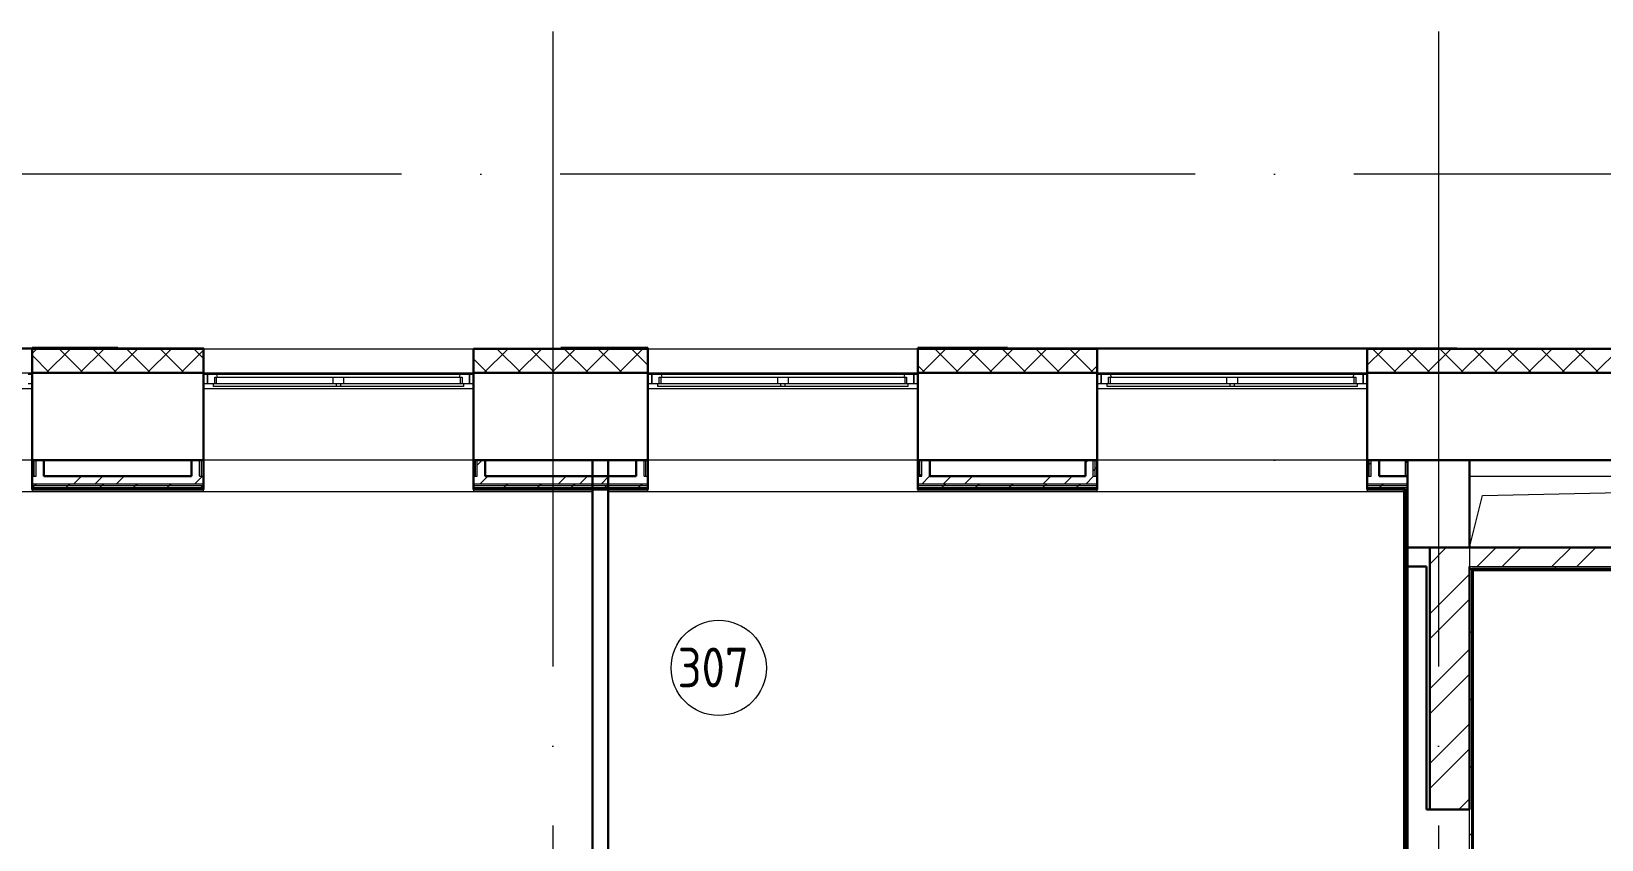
# Model space of a CAD drawing. Header units: millimetres. Extents: x -495897 to 1376592, y -28539 to 470976.
# Drawn here: x 295925 to 305816, y 355046 to 360135 of the extents above; entities that cross this region are included whole.
import ezdxf

# ---------------------------------------------------------------- set-up
doc = ezdxf.new("R2010")
doc.units = ezdxf.units.MM
doc.linetypes.add('ADSK_Линия сетки', pattern=[25, 20, -2.5, 0, -2.5])
for name, color, linetype, lineweight in [('_ Окна', 7, 'Continuous', 9), ('Марки помещений', 252, 'Continuous', 20), ('Ограждение', 252, 'Continuous', 9), ('Окна', 252, 'Continuous', 9), ('Оси', 252, 'Continuous', 9), ('Перекрытие', 252, 'Continuous', 18), ('Стены внутренние', 7, 'Continuous', 18), ('Стены наружные', 7, 'Continuous', 18), ('Стены штриховка', 7, 'Continuous', 9)]:
    doc.layers.add(name, color=color, linetype=linetype, lineweight=lineweight)
doc.styles.add('GOST Common_2', font='', dxfattribs={"width": 0.9, "height": 250})
doc.styles.get('GOST Common_2').set_extended_font_data('GOST type B')

# ---------------------------------------------------------------- blocks, each defined once
blk = doc.blocks.new('3 этаж')
at = {"color": 251, "lineweight": 18, "true_color": 0x636466}
for p, q in [((305740.8, -3063.4), (311745.8, -3063.4)), ((305822.6, -3185.5), (311745.8, -3063.4)), ((305740.8, -3513.4), (305822.6, -3185.5))]:
    blk.add_line(p, q, dxfattribs=at)
at = {"layer": '_ Окна', "color": 251, "true_color": 0x636466}
for p, q in [((296685.8, -2423.4), (296660.8, -2423.4)), ((297790.8, -2423.4), (297765.8, -2423.4)), ((297790.8, -2481.4), (297790.8, -2423.4)), ((299465.8, -2423.4), (299440.8, -2423.4)), ((299440.8, -2423.4), (299440.8, -2481.4)), ((300590.8, -2423.4), (300565.8, -2423.4)), ((300590.8, -2481.4), (300590.8, -2423.4)), ((302265.8, -2423.4), (302240.8, -2423.4)), ((302240.8, -2423.4), (302240.8, -2481.4)), ((303420.8, -2423.4), (303395.8, -2423.4)), ((303420.8, -2481.4), (303420.8, -2423.4)), ((305095.8, -2423.4), (305070.8, -2423.4)), ((305070.8, -2423.4), (305070.8, -2481.4)), ((296660.8, -2481.4), (296685.8, -2481.4)), ((297765.8, -2481.4), (297790.8, -2481.4)), ((299440.8, -2481.4), (299465.8, -2481.4)), ((300565.8, -2481.4), (300590.8, -2481.4)), ((302240.8, -2481.4), (302265.8, -2481.4)), ((303395.8, -2481.4), (303420.8, -2481.4)), ((305070.8, -2481.4), (305095.8, -2481.4))]:
    blk.add_line(p, q, dxfattribs=at)
at = {"layer": '_ Окна', "color": 251, "lineweight": 18, "true_color": 0x636466}
for p, q in [((297850.2, -2423.4), (297790.8, -2423.4)), ((297790.8, -2423.4), (297790.8, -2481.4)), ((297836.8, -2481.4), (297836.8, -2440.4)), ((297836.8, -2440.4), (297848.8, -2440.4)), ((297854.8, -2440.4), (297850.2, -2423.4)), ((299381.3, -2423.4), (299376.8, -2440.4)), ((299440.8, -2423.4), (299381.3, -2423.4)), ((299382.8, -2440.4), (299394.8, -2440.4)), ((299394.8, -2440.4), (299394.8, -2481.4)), ((299440.8, -2481.4), (299440.8, -2423.4)), ((300650.2, -2423.4), (300590.8, -2423.4)), ((300590.8, -2423.4), (300590.8, -2481.4)), ((300636.8, -2481.4), (300636.8, -2440.4)), ((300636.8, -2440.4), (300648.8, -2440.4)), ((300654.8, -2440.4), (300650.2, -2423.4)), ((302181.3, -2423.4), (302176.8, -2440.4)), ((302240.8, -2423.4), (302181.3, -2423.4)), ((302182.8, -2440.4), (302194.8, -2440.4)), ((302194.8, -2440.4), (302194.8, -2481.4)), ((302240.8, -2481.4), (302240.8, -2423.4)), ((303480.2, -2423.4), (303420.8, -2423.4)), ((303420.8, -2423.4), (303420.8, -2481.4)), ((303466.8, -2481.4), (303466.8, -2440.4)), ((303466.8, -2440.4), (303478.8, -2440.4)), ((303484.8, -2440.4), (303480.2, -2423.4)), ((305011.3, -2423.4), (305006.8, -2440.4)), ((305070.8, -2423.4), (305011.3, -2423.4)), ((305012.8, -2440.4), (305024.8, -2440.4)), ((305024.8, -2440.4), (305024.8, -2481.4)), ((305070.8, -2481.4), (305070.8, -2423.4)), ((297790.8, -2481.4), (297828.8, -2481.4)), ((299402.8, -2481.4), (299440.8, -2481.4)), ((300590.8, -2481.4), (300628.8, -2481.4)), ((302202.8, -2481.4), (302240.8, -2481.4)), ((303420.8, -2481.4), (303458.8, -2481.4)), ((305032.8, -2481.4), (305070.8, -2481.4))]:
    blk.add_line(p, q, dxfattribs=at)
at = {"layer": 'Марки помещений', "color": 251, "true_color": 0x636466}
blk.add_circle((301011.4, -4271.5), 300, dxfattribs=at)
at = {"layer": 'Ограждение', "color": 251, "true_color": 0x636466}
for p, q in [((296685.8, -2513.4), (294985.8, -2513.4)), ((299465.8, -2513.4), (297765.8, -2513.4)), ((302265.8, -2513.4), (300565.8, -2513.4)), ((305095.8, -2513.4), (303395.8, -2513.4)), ((296685.8, -2963.4), (294988.2, -2963.4)), ((299465.8, -2963.4), (297765.8, -2963.4)), ((302265.8, -2963.4), (300565.8, -2963.4)), ((305095.8, -2963.4), (303395.8, -2963.4)), ((305335.8, -2963.4), (305335.8, -3063.4)), ((300215.8, -3163.4), (294993.2, -3163.4)), ((296685.8, -3163.4), (294993.2, -3163.4)), ((296685.8, -3148.4), (296685.8, -3163.4)), ((297765.8, -3163.4), (297765.8, -3148.4)), ((299465.8, -3163.4), (297765.8, -3163.4)), ((299465.8, -3148.4), (299465.8, -3163.4)), ((305330.8, -3163.4), (300315.8, -3163.4)), ((300565.8, -3163.4), (300565.8, -3148.4)), ((302265.8, -3163.4), (300565.8, -3163.4)), ((302265.8, -3148.4), (302265.8, -3163.4)), ((303395.8, -3163.4), (303395.8, -3148.4)), ((305095.8, -3163.4), (303395.8, -3163.4)), ((305095.8, -3148.4), (305095.8, -3163.4)), ((305325.8, -3163.4), (305325.8, -9123.4)), ((305765.8, -3658.4), (305760.8, -3653.4)), ((305765.8, -9378.4), (305765.8, -3658.4)), ((305765.8, -3658.4), (311545.8, -3658.4))]:
    blk.add_line(p, q, dxfattribs=at)
at = {"layer": 'Окна', "color": 251, "true_color": 0x636466}
for p, q in [((297848.8, -2440.4), (298580.8, -2440.4)), ((297848.8, -2481.4), (297848.8, -2440.4)), ((299381.3, -2423.4), (297850.2, -2423.4)), ((298580.8, -2440.4), (298650.8, -2440.4)), ((298580.8, -2440.4), (298580.8, -2481.4)), ((298650.8, -2440.4), (299382.8, -2440.4)), ((298650.8, -2481.4), (298650.8, -2440.4)), ((299382.8, -2440.4), (299382.8, -2481.4)), ((300648.8, -2440.4), (301380.8, -2440.4)), ((300648.8, -2481.4), (300648.8, -2440.4)), ((302181.3, -2423.4), (300650.2, -2423.4)), ((301380.8, -2440.4), (301450.8, -2440.4)), ((301380.8, -2440.4), (301380.8, -2481.4)), ((301450.8, -2440.4), (302182.8, -2440.4)), ((301450.8, -2481.4), (301450.8, -2440.4)), ((302182.8, -2440.4), (302182.8, -2481.4)), ((303478.8, -2440.4), (304210.8, -2440.4)), ((303478.8, -2481.4), (303478.8, -2440.4)), ((305011.3, -2423.4), (303480.2, -2423.4)), ((304210.8, -2440.4), (304280.8, -2440.4)), ((304210.8, -2440.4), (304210.8, -2481.4)), ((304280.8, -2440.4), (305012.8, -2440.4)), ((304280.8, -2481.4), (304280.8, -2440.4)), ((305012.8, -2440.4), (305012.8, -2481.4)), ((297828.8, -2481.4), (298600.8, -2481.4)), ((297828.8, -2498.4), (297828.8, -2481.4)), ((298600.8, -2498.4), (297828.8, -2498.4)), ((298600.8, -2481.4), (298630.8, -2481.4)), ((298600.8, -2481.4), (298600.8, -2498.4)), ((298630.8, -2498.4), (298600.8, -2498.4)), ((298630.8, -2481.4), (299402.8, -2481.4)), ((298630.8, -2498.4), (298630.8, -2481.4)), ((299402.8, -2498.4), (298630.8, -2498.4)), ((299402.8, -2481.4), (299402.8, -2498.4)), ((300628.8, -2481.4), (301400.8, -2481.4)), ((300628.8, -2498.4), (300628.8, -2481.4)), ((301400.8, -2498.4), (300628.8, -2498.4)), ((301400.8, -2481.4), (301430.8, -2481.4)), ((301400.8, -2481.4), (301400.8, -2498.4)), ((301430.8, -2498.4), (301400.8, -2498.4)), ((301430.8, -2481.4), (302202.8, -2481.4)), ((301430.8, -2498.4), (301430.8, -2481.4)), ((302202.8, -2498.4), (301430.8, -2498.4)), ((302202.8, -2481.4), (302202.8, -2498.4)), ((303458.8, -2481.4), (304230.8, -2481.4)), ((303458.8, -2498.4), (303458.8, -2481.4)), ((304230.8, -2498.4), (303458.8, -2498.4)), ((304230.8, -2481.4), (304260.8, -2481.4)), ((304230.8, -2481.4), (304230.8, -2498.4)), ((304260.8, -2498.4), (304230.8, -2498.4)), ((304260.8, -2481.4), (305032.8, -2481.4)), ((304260.8, -2498.4), (304260.8, -2481.4)), ((305032.8, -2498.4), (304260.8, -2498.4)), ((305032.8, -2481.4), (305032.8, -2498.4))]:
    blk.add_line(p, q, dxfattribs=at)
at = {"layer": 'Оси', "color": 251, "linetype": 'ADSK_Линия сетки', "ltscale": 200, "true_color": 0x636466}
for p, q in [((299965.8, -263.4), (299965.8, -31389.6)), ((305545.8, -263.4), (305545.8, -31389.6)), ((314013.1, -1163.4), (237073.5, -1163.4)), ((314013.1, -2963.4), (237073.5, -2963.4))]:
    blk.add_line(p, q, dxfattribs=at)
at = {"layer": 'Перекрытие', "color": 251, "true_color": 0x636466}
blk.add_line((305740.8, -3063.4), (311745.8, -3063.4), dxfattribs=at)
at = {"layer": 'Стены внутренние', "color": 251, "true_color": 0x636466}
for p, q in [((294985.8, -2261.4), (296685.8, -2261.4)), ((297765.8, -2261.4), (299465.8, -2261.4)), ((300565.8, -2261.4), (302265.8, -2261.4)), ((303395.8, -2261.4), (305095.8, -2261.4)), ((294985.8, -2413.4), (296685.8, -2413.4)), ((297765.8, -2413.4), (299465.8, -2413.4)), ((300565.8, -2413.4), (302265.8, -2413.4)), ((303395.8, -2413.4), (305095.8, -2413.4)), ((305740.8, -6513.4), (305740.8, -5163.4))]:
    blk.add_line(p, q, dxfattribs=at)
at = {"layer": 'Стены внутренние', "color": 251, "lineweight": 30, "true_color": 0x636466}
for p, q in [((296685.8, -2261.4), (296685.8, -2963.4)), ((297765.8, -2261.4), (297225.8, -2261.4)), ((297765.8, -2963.4), (297765.8, -2261.4)), ((299465.8, -2261.4), (299465.8, -2963.4)), ((300565.8, -2261.4), (299465.8, -2261.4)), ((300565.8, -2963.4), (300565.8, -2261.4)), ((302265.8, -2261.4), (302265.8, -2963.4)), ((303395.8, -2261.4), (302830.8, -2261.4)), ((303395.8, -2963.4), (303395.8, -2261.4)), ((305095.8, -2261.4), (305095.8, -2963.4)), ((312447.8, -2261.4), (305095.8, -2261.4)), ((297765.8, -2413.4), (296685.8, -2413.4)), ((300565.8, -2413.4), (299465.8, -2413.4)), ((303395.8, -2413.4), (302265.8, -2413.4)), ((312295.8, -2413.4), (305095.8, -2413.4)), ((296760.8, -2963.4), (297690.8, -2963.4)), ((299540.8, -2963.4), (300490.8, -2963.4)), ((302340.8, -2963.4), (303320.8, -2963.4)), ((305170.8, -2963.4), (311745.8, -2963.4)), ((305350.8, -2963.4), (305350.8, -3063.4)), ((305740.8, -3513.4), (305740.8, -2963.4)), ((305350.8, -3513.4), (305490.8, -3513.4)), ((305470.8, -3633.4), (305350.8, -3633.4)), ((305470.8, -5163.4), (305470.8, -3633.4)), ((305740.8, -5163.4), (305470.8, -5163.4))]:
    blk.add_line(p, q, dxfattribs=at)
at = {"layer": 'Стены внутренние', "color": 251, "linetype": 'Continuous', "lineweight": 9, "true_color": 0x636466}
for p, q in [((296687.8, -2288.6), (296712.9, -2263.4)), ((296707.1, -2263.4), (296706, -2261.4)), ((296775.1, -2413.4), (296925.1, -2263.4)), ((297008.6, -2413.4), (296858.6, -2263.4)), ((296987.2, -2413.4), (297137.2, -2263.4)), ((297220.7, -2413.4), (297070.7, -2263.4)), ((297176.1, -2262.9), (297175.2, -2261.4)), ((297199.3, -2413.4), (297349.3, -2263.4)), ((297432.9, -2413.4), (297282.9, -2263.4)), ((297411.5, -2413.4), (297561.5, -2263.4)), ((297645, -2413.4), (297495, -2263.4)), ((297623.6, -2413.4), (297763.8, -2273.3)), ((297679.9, -2261.4), (297678.8, -2263.4)), ((297763.8, -2320.1), (297707.1, -2263.4)), ((297763, -2263.4), (297761.8, -2261.4)), ((297765.8, -2268.3), (297763.8, -2264.8)), ((299467.8, -2266.3), (299470.7, -2263.4)), ((299532.8, -2413.4), (299682.8, -2263.4)), ((299766.3, -2413.4), (299616.3, -2263.4)), ((299744.9, -2413.4), (299894.9, -2263.4)), ((299978.4, -2413.4), (299828.4, -2263.4)), ((299957.1, -2413.4), (300107.1, -2263.4)), ((300190.6, -2413.4), (300040.6, -2263.4)), ((300169.2, -2413.4), (300319.2, -2263.4)), ((300402.7, -2413.4), (300252.7, -2263.4)), ((300381.3, -2413.4), (300531.3, -2263.4)), ((300565.8, -2364.4), (300464.8, -2263.4)), ((300495.5, -2261.4), (300494.4, -2263.4)), ((302290.5, -2413.4), (302440.5, -2263.4)), ((302372.6, -2261.4), (302371.5, -2263.4)), ((302524, -2413.4), (302374, -2263.4)), ((302455.7, -2263.4), (302454.5, -2261.4)), ((302502.6, -2413.4), (302652.6, -2263.4)), ((302736.2, -2413.4), (302586.2, -2263.4)), ((302714.8, -2413.4), (302864.8, -2263.4)), ((302948.3, -2413.4), (302798.3, -2263.4)), ((302926.9, -2413.4), (303076.9, -2263.4)), ((303160.4, -2413.4), (303010.4, -2263.4)), ((303042.3, -2263.4), (303041.1, -2261.4)), ((303139, -2413.4), (303289, -2263.4)), ((303372.6, -2413.4), (303222.6, -2263.4)), ((305095.8, -2365.9), (305198.2, -2263.4)), ((305281.7, -2413.4), (305131.7, -2263.4)), ((305188.2, -2261.4), (305187.1, -2263.4)), ((305260.4, -2413.4), (305410.4, -2263.4)), ((305493.9, -2413.4), (305343.9, -2263.4)), ((305422.9, -2261.4), (305421.7, -2263.4)), ((305472.5, -2413.4), (305622.5, -2263.4)), ((305706, -2413.4), (305556, -2263.4)), ((305684.6, -2413.4), (305834.6, -2263.4)), ((305918.1, -2413.4), (305768.1, -2263.4)), ((305857.9, -2263.4), (305856.7, -2261.4)), ((305896.8, -2413.4), (306046.8, -2263.4)), ((306130.3, -2413.4), (305980.3, -2263.4)), ((306108.9, -2413.4), (306258.9, -2263.4)), ((306342.4, -2413.4), (306192.4, -2263.4)), ((306321, -2413.4), (306471, -2263.4)), ((306554.5, -2413.4), (306404.5, -2263.4)), ((306533.2, -2413.4), (306683.2, -2263.4)), ((296685.8, -2298.9), (296687.8, -2298.9)), ((296796.5, -2413.4), (296687.8, -2304.8)), ((299554.2, -2413.4), (299467.8, -2327)), ((302311.9, -2413.4), (302265.8, -2367.3)), ((303351.2, -2413.4), (303395.8, -2368.8)), ((303393.8, -2298.9), (303395.8, -2298.9))]:
    blk.add_line(p, q, dxfattribs=at)
at = {"layer": 'Стены наружные', "color": 251, "true_color": 0x636466}
for p, q in [((294985.8, -2256.4), (296685.8, -2256.4)), ((297225.8, -2256.4), (297765.8, -2256.4)), ((297765.8, -2256.4), (297765.8, -2261.4)), ((302830.8, -2256.4), (305660.8, -2256.4)), ((305660.8, -2261.4), (305660.8, -2256.4)), ((305343.3, -2963.4), (305343.3, -2978.4)), ((305343.3, -2978.4), (305335.8, -2978.4))]:
    blk.add_line(p, q, dxfattribs=at)
at = {"layer": 'Стены наружные', "color": 251, "lineweight": 30, "true_color": 0x636466}
for p, q in [((297225.8, -2256.4), (296685.8, -2256.4)), ((296685.8, -2256.4), (296685.8, -2261.4)), ((296685.8, -2261.4), (297225.8, -2261.4)), ((297225.8, -2261.4), (297225.8, -2256.4)), ((300565.8, -2256.4), (300015.8, -2256.4)), ((300015.8, -2256.4), (300015.8, -2261.4)), ((300565.8, -2261.4), (300565.8, -2256.4)), ((302830.8, -2256.4), (302265.8, -2256.4)), ((302265.8, -2256.4), (302265.8, -2261.4)), ((302265.8, -2261.4), (302830.8, -2261.4)), ((302830.8, -2261.4), (302830.8, -2256.4)), ((296685.8, -2963.4), (296685.8, -3148.4)), ((296760.8, -2963.4), (296685.8, -2963.4)), ((296760.8, -3063.4), (296760.8, -2963.4)), ((297690.8, -2963.4), (297690.8, -3063.4)), ((297765.8, -2963.4), (297690.8, -2963.4)), ((297765.8, -3148.4), (297765.8, -2963.4)), ((299465.8, -2963.4), (299465.8, -3148.4)), ((299540.8, -2963.4), (299465.8, -2963.4)), ((299540.8, -3063.4), (299540.8, -2963.4)), ((300215.8, -2963.4), (300215.8, -8948.4)), ((300315.8, -8948.4), (300315.8, -2963.4)), ((300490.8, -2963.4), (300490.8, -3063.4)), ((300565.8, -2963.4), (300490.8, -2963.4)), ((300565.8, -3148.4), (300565.8, -2963.4)), ((302265.8, -2963.4), (302265.8, -3148.4)), ((302340.8, -2963.4), (302265.8, -2963.4)), ((302340.8, -3063.4), (302340.8, -2963.4)), ((303320.8, -2963.4), (303320.8, -3063.4)), ((303395.8, -2963.4), (303320.8, -2963.4)), ((303395.8, -3148.4), (303395.8, -2963.4)), ((305095.8, -2963.4), (305095.8, -3148.4)), ((305170.8, -2963.4), (305095.8, -2963.4)), ((305170.8, -3063.4), (305170.8, -2963.4)), ((297690.8, -3063.4), (296760.8, -3063.4)), ((300490.8, -3063.4), (299540.8, -3063.4)), ((303320.8, -3063.4), (302340.8, -3063.4)), ((305350.8, -3063.4), (305170.8, -3063.4)), ((305350.8, -9278.4), (305350.8, -3063.4)), ((296685.8, -3148.4), (297765.8, -3148.4)), ((299465.8, -3148.4), (300565.8, -3148.4)), ((302265.8, -3148.4), (303395.8, -3148.4)), ((305095.8, -3148.4), (305330.8, -3148.4)), ((305330.8, -3143.4), (305335.8, -3143.4)), ((305330.8, -3148.4), (305330.8, -9123.4)), ((305335.8, -3143.4), (305335.8, -9128.4)), ((305490.8, -3513.4), (305490.8, -5163.4)), ((311730.8, -3513.4), (305490.8, -3513.4)), ((305740.8, -5163.4), (305740.8, -3633.4)), ((305755.8, -3653.4), (305755.8, -3648.4)), ((311565.8, -3648.4), (305755.8, -3648.4)), ((305760.8, -3653.4), (311560.8, -3653.4)), ((305760.8, -9308.4), (305760.8, -3653.4))]:
    blk.add_line(p, q, dxfattribs=at)
at = {"layer": 'Стены наружные', "color": 251, "linetype": 'Continuous', "lineweight": 9, "true_color": 0x636466}
for p, q in [((296706, -2261.4), (296705.7, -2261.1)), ((297175.2, -2261.4), (297172.3, -2256.4)), ((300498.4, -2256.4), (300495.5, -2261.4)), ((302375.4, -2256.6), (302372.6, -2261.4)), ((302454.5, -2261.4), (302451.6, -2256.4)), ((299490.8, -2994.3), (299521.6, -2963.4)), ((303320.8, -2980.9), (303338.2, -2963.4)), ((296946.7, -3113.4), (296996.7, -3063.4)), ((297081.6, -3113.4), (297131.6, -3063.4)), ((297216.6, -3113.4), (297266.6, -3063.4)), ((297710, -3113.4), (297760, -3063.4)), ((299506.5, -3113.4), (299556.5, -3063.4)), ((300000, -3113.4), (300050, -3063.4)), ((300134.9, -3113.4), (300184.9, -3063.4)), ((300269.9, -3113.4), (300319.9, -3063.4)), ((302276.9, -3063.4), (302278.3, -3062.1)), ((302278.3, -3062.1), (302290.8, -3049.6)), ((302290, -3113.4), (302340, -3063.4)), ((302340, -3063.4), (302340.8, -3062.6)), ((302424.9, -3113.4), (302474.9, -3063.4)), ((302559.8, -3113.4), (302609.8, -3063.4)), ((303053.3, -3113.4), (303103.3, -3063.4)), ((303188.2, -3113.4), (303238.2, -3063.4)), ((303323.2, -3113.4), (303373.2, -3063.4)), ((303370.8, -3030.2), (303383.3, -3017.7)), ((303383.3, -3017.7), (303395.8, -3005.2)), ((305095.8, -3002.3), (305108.3, -2989.8)), ((305108.3, -2989.8), (305120.8, -2977.3)), ((296686.5, -3138.4), (296699, -3125.9)), ((296699, -3125.9), (296711.5, -3113.4)), ((296747.2, -3148.4), (296752.2, -3143.4)), ((296817.9, -3148.4), (296822.9, -3143.4)), ((296888.6, -3148.4), (296893.6, -3143.4)), ((296893.6, -3143.4), (296898.6, -3138.4)), ((296898.6, -3138.4), (296911.1, -3125.9)), ((296911.1, -3125.9), (296923.6, -3113.4)), ((296959.3, -3148.4), (296964.3, -3143.4)), ((297030, -3148.4), (297035, -3143.4)), ((297100.7, -3148.4), (297105.7, -3143.4)), ((297110.7, -3138.4), (297123.2, -3125.9)), ((297123.2, -3125.9), (297135.7, -3113.4)), ((297171.4, -3148.4), (297176.4, -3143.4)), ((297242.2, -3148.4), (297247.2, -3143.4)), ((297312.9, -3148.4), (297317.9, -3143.4)), ((297317.9, -3143.4), (297322.9, -3138.4)), ((297322.9, -3138.4), (297335.4, -3125.9)), ((297335.4, -3125.9), (297347.9, -3113.4)), ((297383.6, -3148.4), (297388.6, -3143.4)), ((297454.3, -3148.4), (297459.3, -3143.4)), ((297525, -3148.4), (297530, -3143.4)), ((297535, -3138.4), (297547.5, -3125.9)), ((297547.5, -3125.9), (297560, -3113.4)), ((297595.7, -3148.4), (297600.7, -3143.4)), ((297666.4, -3148.4), (297671.4, -3143.4)), ((297737.1, -3148.4), (297742.1, -3143.4)), ((297742.1, -3143.4), (297747.1, -3138.4)), ((297747.1, -3138.4), (297759.6, -3125.9)), ((297759.6, -3125.9), (297765.8, -3119.8)), ((299465.8, -3116.9), (299469.2, -3113.4)), ((299504.9, -3148.4), (299509.9, -3143.4)), ((299575.6, -3148.4), (299580.6, -3143.4)), ((299646.3, -3148.4), (299651.3, -3143.4)), ((299656.3, -3138.4), (299668.8, -3125.9)), ((299668.8, -3125.9), (299681.3, -3113.4)), ((299717, -3148.4), (299722, -3143.4)), ((299787.7, -3148.4), (299792.7, -3143.4)), ((299858.5, -3148.4), (299863.5, -3143.4)), ((299863.5, -3143.4), (299868.5, -3138.4)), ((299868.5, -3138.4), (299881, -3125.9)), ((299881, -3125.9), (299893.5, -3113.4)), ((299929.2, -3148.4), (299934.2, -3143.4)), ((299999.9, -3148.4), (300004.9, -3143.4)), ((300070.6, -3148.4), (300075.6, -3143.4)), ((300080.6, -3138.4), (300093.1, -3125.9)), ((300093.1, -3125.9), (300105.6, -3113.4)), ((300141.3, -3148.4), (300146.3, -3143.4)), ((300212, -3148.4), (300217, -3143.4)), ((300282.7, -3148.4), (300287.7, -3143.4)), ((300287.7, -3143.4), (300292.7, -3138.4)), ((300292.7, -3138.4), (300305.2, -3125.9)), ((300305.2, -3125.9), (300317.7, -3113.4)), ((300353.4, -3148.4), (300358.4, -3143.4)), ((300424.1, -3148.4), (300429.1, -3143.4)), ((300494.9, -3148.4), (300499.9, -3143.4)), ((300504.9, -3138.4), (300517.4, -3125.9)), ((300517.4, -3125.9), (300529.9, -3113.4)), ((300565.6, -3148.4), (300565.8, -3148.2)), ((302265.8, -3145.3), (302267.6, -3143.4)), ((302333.3, -3148.4), (302338.3, -3143.4)), ((302404, -3148.4), (302409, -3143.4)), ((302409, -3143.4), (302414, -3138.4)), ((302414, -3138.4), (302426.5, -3125.9)), ((302426.5, -3125.9), (302439, -3113.4)), ((302474.7, -3148.4), (302479.7, -3143.4)), ((302545.5, -3148.4), (302550.5, -3143.4)), ((302616.2, -3148.4), (302621.2, -3143.4)), ((302626.2, -3138.4), (302638.7, -3125.9)), ((302638.7, -3125.9), (302651.2, -3113.4)), ((302686.9, -3148.4), (302691.9, -3143.4)), ((302757.6, -3148.4), (302762.6, -3143.4)), ((302828.3, -3148.4), (302833.3, -3143.4)), ((302833.3, -3143.4), (302838.3, -3138.4)), ((302838.3, -3138.4), (302850.8, -3125.9)), ((302850.8, -3125.9), (302863.3, -3113.4)), ((302899, -3148.4), (302904, -3143.4)), ((302969.7, -3148.4), (302974.7, -3143.4)), ((303040.4, -3148.4), (303045.4, -3143.4)), ((303050.4, -3138.4), (303062.9, -3125.9)), ((303062.9, -3125.9), (303075.4, -3113.4)), ((303111.1, -3148.4), (303116.1, -3143.4)), ((303181.9, -3148.4), (303186.9, -3143.4)), ((303252.6, -3148.4), (303257.6, -3143.4)), ((303257.6, -3143.4), (303262.6, -3138.4)), ((303262.6, -3138.4), (303275.1, -3125.9)), ((303275.1, -3125.9), (303287.6, -3113.4)), ((303323.3, -3148.4), (303328.3, -3143.4)), ((303394, -3148.4), (303395.8, -3146.7)), ((305095.8, -3143.7), (305096, -3143.4)), ((305161.8, -3148.4), (305166.8, -3143.4)), ((305171.8, -3138.4), (305184.3, -3125.9)), ((305184.3, -3125.9), (305196.8, -3113.4)), ((305232.5, -3148.4), (305237.5, -3143.4)), ((305303.2, -3148.4), (305308.2, -3143.4)), ((305343.2, -3113.4), (305350.8, -3105.9)), ((305330.8, -3191.6), (305335.8, -3186.6)), ((305330.8, -3262.3), (305335.8, -3257.3)), ((305335.8, -3186.6), (305350.8, -3171.6)), ((305330.8, -3333), (305335.8, -3328)), ((305330.8, -3403.7), (305335.8, -3398.7)), ((305330.8, -3474.4), (305335.8, -3469.4)), ((305330.8, -3545.1), (305335.8, -3540.1)), ((305490.8, -3617.2), (305594.5, -3513.4)), ((305788.9, -3633.4), (305908.9, -3513.4)), ((305946, -3633.4), (306066, -3513.4)), ((306260.3, -3633.4), (306380.3, -3513.4)), ((306417.5, -3633.4), (306537.5, -3513.4)), ((305330.8, -3615.8), (305335.8, -3610.8)), ((305335.8, -3610.8), (305350.8, -3595.8)), ((305788.1, -3653.4), (305793.1, -3648.4)), ((305858.8, -3653.4), (305863.8, -3648.4)), ((305929.5, -3653.4), (305934.5, -3648.4)), ((306000.3, -3653.4), (306005.3, -3648.4)), ((306071, -3653.4), (306076, -3648.4)), ((306141.7, -3653.4), (306146.7, -3648.4)), ((306212.4, -3653.4), (306217.4, -3648.4)), ((306281.8, -3648.4), (306281.8, -3633.4)), ((306283.1, -3653.4), (306288.1, -3648.4)), ((306353.8, -3653.4), (306358.8, -3648.4)), ((306424.5, -3653.4), (306429.5, -3648.4)), ((306495.2, -3653.4), (306500.2, -3648.4)), ((306565.9, -3653.4), (306570.9, -3648.4)), ((305330.8, -3686.5), (305335.8, -3681.5)), ((305330.8, -3757.2), (305335.8, -3752.2)), ((305490.8, -3931.5), (305740.8, -3681.5)), ((305755.8, -3685.8), (305760.8, -3680.8)), ((305755.8, -3756.5), (305760.8, -3751.5)), ((305330.8, -3827.9), (305335.8, -3822.9)), ((305490.8, -4088.7), (305740.8, -3838.7)), ((305755.8, -3827.2), (305760.8, -3822.2)), ((305330.8, -3898.7), (305335.8, -3893.7)), ((305755.8, -3897.9), (305760.8, -3892.9)), ((305330.8, -3969.4), (305335.8, -3964.4)), ((305330.8, -4040.1), (305335.8, -4035.1)), ((305335.8, -4035.1), (305350.8, -4020.1)), ((305740.8, -4054.3), (305755.8, -4039.3)), ((305755.8, -3968.6), (305760.8, -3963.6)), ((305755.8, -4039.3), (305760.8, -4034.3)), ((305330.8, -4110.8), (305335.8, -4105.8)), ((305490.8, -4403), (305740.8, -4153)), ((305755.8, -4110.1), (305760.8, -4105.1)), ((305330.8, -4181.5), (305335.8, -4176.5)), ((305330.8, -4252.2), (305335.8, -4247.2)), ((305755.8, -4180.8), (305760.8, -4175.8)), ((305755.8, -4251.5), (305760.8, -4246.5)), ((305330.8, -4322.9), (305335.8, -4317.9)), ((305490.8, -4560.1), (305740.8, -4310.1)), ((305755.8, -4322.2), (305760.8, -4317.2)), ((305330.8, -4393.6), (305335.8, -4388.6)), ((305335.8, -4459.3), (305350.8, -4444.3)), ((305755.8, -4392.9), (305760.8, -4387.9)), ((305330.8, -4464.3), (305335.8, -4459.3)), ((305330.8, -4535.1), (305335.8, -4530.1)), ((305740.8, -4478.6), (305755.8, -4463.6)), ((305755.8, -4463.6), (305760.8, -4458.6)), ((305755.8, -4534.3), (305760.8, -4529.3)), ((305330.8, -4605.8), (305335.8, -4600.8)), ((305490.8, -4874.4), (305740.8, -4624.4)), ((305755.8, -4605), (305760.8, -4600)), ((305330.8, -4676.5), (305335.8, -4671.5)), ((305330.8, -4747.2), (305335.8, -4742.2)), ((305755.8, -4675.7), (305760.8, -4670.7)), ((305755.8, -4746.5), (305760.8, -4741.5)), ((305330.8, -4817.9), (305335.8, -4812.9)), ((305490.8, -5031.6), (305740.8, -4781.6)), ((305755.8, -4817.2), (305760.8, -4812.2)), ((305330.8, -4888.6), (305335.8, -4883.6)), ((305335.8, -4883.6), (305350.8, -4868.6)), ((305740.8, -4902.9), (305755.8, -4887.9)), ((305755.8, -4887.9), (305760.8, -4882.9)), ((305330.8, -4959.3), (305335.8, -4954.3)), ((305330.8, -5030), (305335.8, -5025)), ((305755.8, -4958.6), (305760.8, -4953.6)), ((305755.8, -5029.3), (305760.8, -5024.3)), ((305330.8, -5100.7), (305335.8, -5095.7)), ((305673.2, -5163.4), (305740.8, -5095.9)), ((305755.8, -5100), (305760.8, -5095)), ((305330.8, -5171.5), (305335.8, -5166.5)), ((305330.8, -5242.2), (305335.8, -5237.2)), ((305755.8, -5170.7), (305760.8, -5165.7)), ((305755.8, -5241.4), (305760.8, -5236.4)), ((305330.8, -5312.9), (305335.8, -5307.9)), ((305335.8, -5307.9), (305350.8, -5292.9)), ((305740.8, -5327.1), (305755.8, -5312.1)), ((305755.8, -5312.1), (305760.8, -5307.1))]:
    blk.add_line(p, q, dxfattribs=at)
at = {"layer": 'Стены штриховка', "color": 251, "true_color": 0x636466}
for p, q in [((297763.8, -2263.4), (296687.8, -2263.4)), ((296687.8, -2263.4), (296687.8, -2337.4)), ((297763.8, -2337.4), (297763.8, -2263.4)), ((300563.8, -2263.4), (299467.8, -2263.4)), ((299467.8, -2263.4), (299467.8, -2337.4)), ((300563.8, -2337.4), (300563.8, -2263.4)), ((303393.8, -2263.4), (302267.8, -2263.4)), ((302267.8, -2263.4), (302267.8, -2337.4)), ((303393.8, -2337.4), (303393.8, -2263.4)), ((312447.8, -2263.4), (305097.8, -2263.4)), ((305097.8, -2263.4), (305097.8, -2337.4)), ((296685.8, -2337.4), (296687.8, -2337.4)), ((297763.8, -2337.4), (297765.8, -2337.4)), ((299465.8, -2337.4), (299467.8, -2337.4)), ((300563.8, -2337.4), (300565.8, -2337.4)), ((302265.8, -2337.4), (302267.8, -2337.4)), ((303393.8, -2337.4), (303395.8, -2337.4)), ((305095.8, -2337.4), (305097.8, -2337.4)), ((296698.3, -3063.4), (296698.3, -2963.4)), ((296710.8, -3063.4), (296710.8, -2963.4)), ((297740.8, -3063.4), (297740.8, -2963.4)), ((297753.3, -3063.4), (297753.3, -2963.4)), ((299478.3, -3063.4), (299478.3, -2963.4)), ((299490.8, -3063.4), (299490.8, -2963.4)), ((300540.8, -3063.4), (300540.8, -2963.4)), ((300553.3, -3063.4), (300553.3, -2963.4)), ((302278.3, -3063.4), (302278.3, -2963.4)), ((302290.8, -3063.4), (302290.8, -2963.4)), ((303370.8, -3063.4), (303370.8, -2963.4)), ((303383.3, -3063.4), (303383.3, -2963.4)), ((305108.3, -3063.4), (305108.3, -2963.4)), ((305120.8, -3063.4), (305120.8, -2963.4)), ((296685.8, -3063.4), (296710.8, -3063.4)), ((297740.8, -3063.4), (297765.8, -3063.4)), ((299465.8, -3063.4), (299490.8, -3063.4)), ((300540.8, -3063.4), (300565.8, -3063.4)), ((302265.8, -3063.4), (302290.8, -3063.4)), ((303370.8, -3063.4), (303395.8, -3063.4)), ((305095.8, -3063.4), (305120.8, -3063.4)), ((297765.8, -3113.4), (296685.8, -3113.4)), ((297765.8, -3125.9), (296685.8, -3125.9)), ((297765.8, -3138.4), (296685.8, -3138.4)), ((296685.8, -3143.4), (297765.8, -3143.4)), ((300565.8, -3113.4), (299465.8, -3113.4)), ((300565.8, -3125.9), (299465.8, -3125.9)), ((300565.8, -3138.4), (299465.8, -3138.4)), ((299465.8, -3143.4), (300565.8, -3143.4)), ((303395.8, -3113.4), (302265.8, -3113.4)), ((303395.8, -3125.9), (302265.8, -3125.9)), ((303395.8, -3138.4), (302265.8, -3138.4)), ((302265.8, -3143.4), (303395.8, -3143.4)), ((305350.8, -3113.4), (305095.8, -3113.4)), ((305350.8, -3125.9), (305095.8, -3125.9)), ((305350.8, -3138.4), (305095.8, -3138.4)), ((305095.8, -3143.4), (305330.8, -3143.4)), ((305740.8, -3513.4), (305740.8, -3633.4)), ((305740.8, -3633.4), (311565.8, -3633.4)), ((305755.8, -3648.4), (305740.8, -3648.4)), ((305755.8, -9308.4), (305755.8, -3653.4))]:
    blk.add_line(p, q, dxfattribs=at)
at = {"layer": 'Марки помещений', "color": 251, "true_color": 0x636466, "style": 'GOST Common_2', "width": 0.9}
blk.add_text('307', height=250, dxfattribs=at).set_placement((300752.6, -4393.8))

msp = doc.modelspace()

# ---------------------------------------------------------------- block references
msp.add_blockref('3 этаж', (-756.474, 360398.765))

doc.saveas('drawing.dxf')
